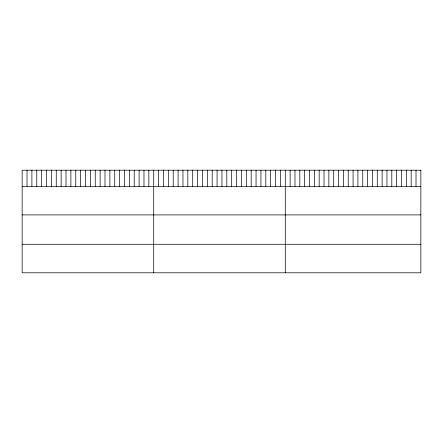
<?xml version="1.0" encoding="UTF-8"?>
<svg xmlns="http://www.w3.org/2000/svg" width="443" height="443" viewBox="0 0 443 443"><rect width="100%" height="100%" fill="white"/><g stroke="black" fill="none" stroke-linecap="round" stroke-linejoin="round"><path stroke-width="0.66" d="M22.15 186.381L420.85 186.381M22.15 214.899L420.85 214.899M22.15 244.281L420.85 244.281M416.01 170.201L416.01 186.381M411.165 170.201L411.165 186.381M406.325 170.201L406.325 186.381M401.485 170.201L401.485 186.381M396.646 170.201L396.646 186.381M391.8 170.201L391.8 186.381M386.96 170.201L386.96 186.381M382.121 170.201L382.121 186.381M377.275 170.201L377.275 186.381M372.436 170.201L372.436 186.381M367.596 170.201L367.596 186.381M362.756 170.201L362.756 186.381M357.911 170.201L357.911 186.381M353.071 170.201L353.071 186.381M348.231 170.201L348.231 186.381M343.386 170.201L343.386 186.381M338.546 170.201L338.546 186.381M333.706 170.201L333.706 186.381M328.867 170.201L328.867 186.381M324.021 170.201L324.021 186.381M319.181 170.201L319.181 186.381M314.342 170.201L314.342 186.381M309.496 170.201L309.496 186.381M304.657 170.201L304.657 186.381M299.817 170.201L299.817 186.381M294.977 170.201L294.977 186.381M290.132 170.201L290.132 186.381M285.292 170.201L285.292 272.799M280.419 170.201L280.419 186.381M275.546 170.201L275.546 186.381M270.673 170.201L270.673 186.381M265.8 170.201L265.8 186.381M260.927 170.201L260.927 186.381M256.054 170.201L256.054 186.381M251.181 170.201L251.181 186.381M246.308 170.201L246.308 186.381M241.435 170.201L241.435 186.381M236.562 170.201L236.562 186.381M231.689 170.201L231.689 186.381M226.816 170.201L226.816 186.381M221.943 170.201L221.943 186.381M217.07 170.201L217.07 186.381M212.197 170.201L212.197 186.381M207.324 170.201L207.324 186.381M202.451 170.201L202.451 186.381M197.578 170.201L197.578 186.381M192.705 170.201L192.705 186.381M187.832 170.201L187.832 186.381M182.959 170.201L182.959 186.381M178.086 170.201L178.086 186.381M173.213 170.201L173.213 186.381M168.34 170.201L168.34 186.381M163.467 170.201L163.467 186.381M158.594 170.201L158.594 186.381M153.721 170.201L153.721 272.799M148.848 170.201L148.848 186.381M143.975 170.201L143.975 186.381M139.102 170.201L139.102 186.381M134.229 170.201L134.229 186.381M129.356 170.201L129.356 186.381M124.483 170.201L124.483 186.381M119.61 170.201L119.61 186.381M114.737 170.201L114.737 186.381M109.864 170.201L109.864 186.381M104.991 170.201L104.991 186.381M100.118 170.201L100.118 186.381M95.245 170.201L95.245 186.381M90.372 170.201L90.372 186.381M85.499 170.201L85.499 186.381M80.626 170.201L80.626 186.381M75.753 170.201L75.753 186.381M70.88 170.201L70.88 186.381M66.007 170.201L66.007 186.381M61.134 170.201L61.134 186.381M56.261 170.201L56.261 186.381M51.388 170.201L51.388 186.381M46.515 170.201L46.515 186.381M41.642 170.201L41.642 186.381M36.769 170.201L36.769 186.381M31.896 170.201L31.896 186.381M27.023 170.201L27.023 186.381M420.85 170.201L22.15 170.201L22.15 272.799L420.85 272.799L420.85 170.201"/></g></svg>
